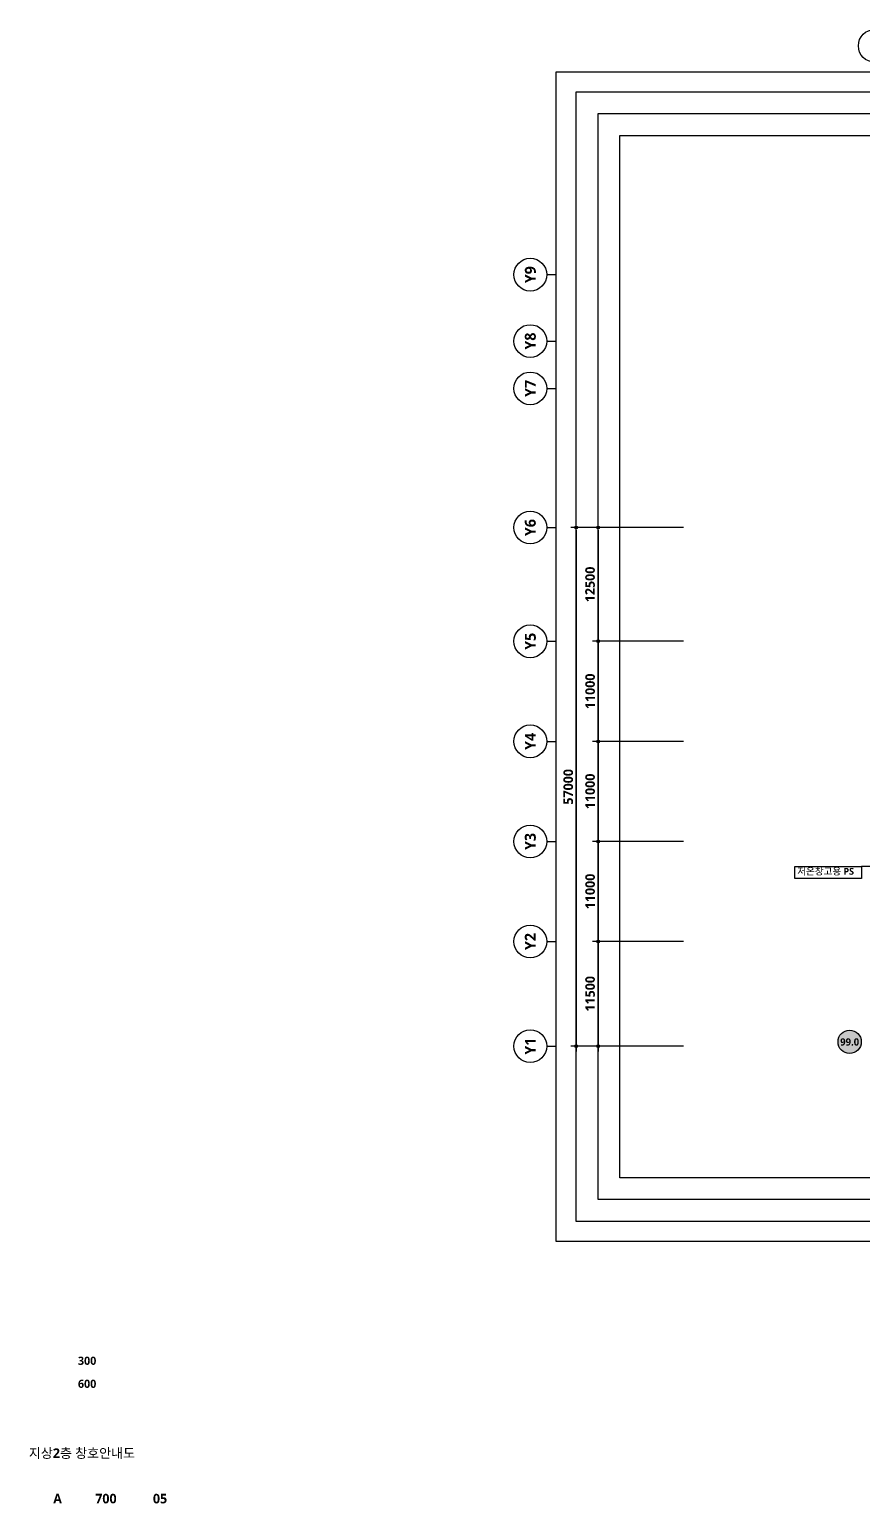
# Model space of a CAD drawing. Header units: millimetres. Extents: x 28132 to 190005487, y 7641 to 455456909.
# Drawn here: x 982902 to 1074436, y 7641 to 169666 of the extents above; entities that cross this region are included whole.
import ezdxf
from ezdxf.enums import TextEntityAlignment as Align

# ---------------------------------------------------------------- set-up
doc = ezdxf.new("R2010")
doc.units = ezdxf.units.MM
doc.header["$LTSCALE"] = 400
doc.header["$MEASUREMENT"] = 0
doc.header["$PDSIZE"] = -10
doc.layers.get('0').update_dxf_attribs({"linetype": 'CONTINUOUS'})
doc.layers.get('Defpoints').update_dxf_attribs({"color": 153, "linetype": 'CONTINUOUS'})
for name, color, linetype in [('A-ANNO-TEXT2', 7, 'CONTINUOUS'), ('SYM', 8, 'CONTINUOUS'), ('X-SEC-종$0$A-ST-AXIS-BUB', 7, 'CONTINUOUS'), ('도로레벨', 5, 'CONTINUOUS')]:
    doc.layers.add(name, color=color, linetype=linetype)
doc.layers.add('Defpoint', color=161, linetype='CONTINUOUS', plot=False)
doc.styles.add('송현플러스-돋움체', font='NanumGothicBold.ttf')
doc.dimstyles.new('SHP 600', dxfattribs={"dimscale": 300, "dimtxt": 3.5, "dimasz": 1, "dimexe": 2, "dimexo": 2, "dimgap": 1, "dimtad": 1, "dimdec": 0, "dimzin": 0, "dimdsep": 46, "dimtxsty": '송현플러스-돋움체', "dimblk": 'DIMDOT', "dimcen": 0.09, "dimclrt": 3, "dimadec": 0, "dimazin": 1, "dimtfac": 1, "dimtdec": 0, "dimtix": 1, "dimtmove": 2, "dimatfit": 0, "dimldrblk": 'DIMDOT', "dimfxl": 1, "dimtfillclr": 3, "dimtolj": 1, "dimtzin": 0, "dimarcsym": 0})

# ---------------------------------------------------------------- blocks, each defined once
blk = doc.blocks.new('X-SEC-종$0$A-ST-AXIS-BUB-1')
at = {"layer": 'X-SEC-종$0$A-ST-AXIS-BUB'}
blk.add_line((0, 350), (0, 0), dxfattribs=at)
blk.add_circle((0, 950), 600, dxfattribs=at)
blk = doc.blocks.new('DIMDOT')
at = {"color": 0}
blk.add_line((-2, 0), (2, 0), dxfattribs=at)
for radius in [0.5, 0.25]:
    blk.add_circle((0, 0), radius, dxfattribs=at)
blk = doc.blocks.new('*D134')
at = {"color": 0, "lineweight": -2}
for p, q in [((1054782, 114916), (1042382, 114916)), ((1042982, 114616), (1042982, 58216)), ((1054782, 57916), (1042382, 57916))]:
    blk.add_line(p, q, dxfattribs=at)
at = {"layer": 'Defpoints', "color": 0}
for p in [(1055382, 114916), (1042982, 57916), (1055382, 57916)]:
    blk.add_point(p, dxfattribs=at)
at = {"color": 0, "linetype": 'ByBlock', "lineweight": -2, "xscale": 300, "yscale": 300, "zscale": 300}
for p, rotation in [((1042982, 114916), 90), ((1042982, 57916), 270)]:
    blk.add_blockref('DIMDOT', p, dxfattribs=dict(at, rotation=rotation))
at = {"color": 3, "insert": (1042105, 86416), "char_height": 1050, "attachment_point": 5, "rotation": 90, "style": '송현플러스-돋움체'}
blk.add_mtext('\\A1;57000', dxfattribs=at)
blk = doc.blocks.new('*D135')
at = {"color": 0, "lineweight": -2}
for p, q in [((1054782, 69416), (1044782, 69416)), ((1045382, 69116), (1045382, 58216)), ((1054782, 57916), (1044782, 57916))]:
    blk.add_line(p, q, dxfattribs=at)
at = {"layer": 'Defpoints', "color": 0}
for p in [(1055382, 69416), (1045382, 57916), (1055382, 57916)]:
    blk.add_point(p, dxfattribs=at)
at = {"color": 0, "linetype": 'ByBlock', "lineweight": -2, "xscale": 300, "yscale": 300, "zscale": 300}
for p, rotation in [((1045382, 69416), 90), ((1045382, 57916), 270)]:
    blk.add_blockref('DIMDOT', p, dxfattribs=dict(at, rotation=rotation))
at = {"color": 3, "insert": (1044505, 63666), "char_height": 1050, "attachment_point": 5, "rotation": 90, "style": '송현플러스-돋움체'}
blk.add_mtext('\\A1;11500', dxfattribs=at)
blk = doc.blocks.new('*D136')
at = {"color": 0, "lineweight": -2}
for p, q in [((1054782, 80416), (1044782, 80416)), ((1045382, 80116), (1045382, 69716)), ((1054782, 69416), (1044782, 69416))]:
    blk.add_line(p, q, dxfattribs=at)
at = {"layer": 'Defpoints', "color": 0}
for p in [(1055382, 80416), (1045382, 69416), (1055382, 69416)]:
    blk.add_point(p, dxfattribs=at)
at = {"color": 0, "linetype": 'ByBlock', "lineweight": -2, "xscale": 300, "yscale": 300, "zscale": 300}
for p, rotation in [((1045382, 80416), 90), ((1045382, 69416), 270)]:
    blk.add_blockref('DIMDOT', p, dxfattribs=dict(at, rotation=rotation))
at = {"color": 3, "insert": (1044506, 74916), "char_height": 1050, "attachment_point": 5, "rotation": 90, "style": '송현플러스-돋움체'}
blk.add_mtext('\\A1;11000', dxfattribs=at)
blk = doc.blocks.new('*D137')
at = {"color": 0, "lineweight": -2}
for p, q in [((1054782, 91416), (1044782, 91416)), ((1045382, 91116), (1045382, 80716)), ((1054782, 80416), (1044782, 80416))]:
    blk.add_line(p, q, dxfattribs=at)
at = {"layer": 'Defpoints', "color": 0}
for p in [(1055382, 91416), (1045382, 80416), (1055382, 80416)]:
    blk.add_point(p, dxfattribs=at)
at = {"color": 0, "linetype": 'ByBlock', "lineweight": -2, "xscale": 300, "yscale": 300, "zscale": 300}
for p, rotation in [((1045382, 91416), 90), ((1045382, 80416), 270)]:
    blk.add_blockref('DIMDOT', p, dxfattribs=dict(at, rotation=rotation))
at = {"color": 3, "insert": (1044506, 85916), "char_height": 1050, "attachment_point": 5, "rotation": 90, "style": '송현플러스-돋움체'}
blk.add_mtext('\\A1;11000', dxfattribs=at)
blk = doc.blocks.new('*D138')
at = {"color": 0, "lineweight": -2}
for p, q in [((1054782, 102416), (1044782, 102416)), ((1045382, 102116), (1045382, 91716)), ((1054782, 91416), (1044782, 91416))]:
    blk.add_line(p, q, dxfattribs=at)
at = {"layer": 'Defpoints', "color": 0}
for p in [(1055382, 102416), (1045382, 91416), (1055382, 91416)]:
    blk.add_point(p, dxfattribs=at)
at = {"color": 0, "linetype": 'ByBlock', "lineweight": -2, "xscale": 300, "yscale": 300, "zscale": 300}
for p, rotation in [((1045382, 102416), 90), ((1045382, 91416), 270)]:
    blk.add_blockref('DIMDOT', p, dxfattribs=dict(at, rotation=rotation))
at = {"color": 3, "insert": (1044506, 96916), "char_height": 1050, "attachment_point": 5, "rotation": 90, "style": '송현플러스-돋움체'}
blk.add_mtext('\\A1;11000', dxfattribs=at)
blk = doc.blocks.new('*D139')
at = {"color": 0, "lineweight": -2}
for p, q in [((1054782, 114916), (1044782, 114916)), ((1045382, 114616), (1045382, 102716)), ((1054782, 102416), (1044782, 102416))]:
    blk.add_line(p, q, dxfattribs=at)
at = {"layer": 'Defpoints', "color": 0}
for p in [(1055382, 114916), (1045382, 102416), (1055382, 102416)]:
    blk.add_point(p, dxfattribs=at)
at = {"color": 0, "linetype": 'ByBlock', "lineweight": -2, "xscale": 300, "yscale": 300, "zscale": 300}
for p, rotation in [((1045382, 114916), 90), ((1045382, 102416), 270)]:
    blk.add_blockref('DIMDOT', p, dxfattribs=dict(at, rotation=rotation))
at = {"color": 3, "insert": (1044503, 108666), "char_height": 1050, "attachment_point": 5, "rotation": 90, "style": '송현플러스-돋움체'}
blk.add_mtext('\\A1;12500', dxfattribs=at)

msp = doc.modelspace()

# ---------------------------------------------------------------- hatches: boundary and pattern name
at = {"layer": '도로레벨', "linetype": 'Continuous', "true_color": 0xffffff}
h = msp.add_hatch(color=7, dxfattribs=at)
edge = h.paths.add_edge_path()
edge.add_arc((1073023.3, 58389.3), 1279.4, 0, 360)

# ---------------------------------------------------------------- linework, layer by layer
at = {"layer": 'Defpoint'}
for points in [[(1211981.8, 36444.9), (1040781.8, 36444.9), (1040781.8, 165016.3), (1211981.8, 165016.3)], [(1209781.8, 38644.9), (1042981.8, 38644.9), (1042981.8, 162816.3), (1209781.8, 162816.3)], [(1207381.8, 41044.9), (1045381.8, 41044.9), (1045381.8, 160416.3), (1207381.8, 160416.3)], [(1204981.8, 43444.9), (1047781.8, 43444.9), (1047781.8, 158016.3), (1204981.8, 158016.3)]]:
    msp.add_lwpolyline(points, close=True, dxfattribs=at)
at = {"layer": 'SYM'}
msp.add_lwpolyline([(1067017.3, 77673.6), (1074310.5, 77673.6), (1074310.5, 76338.6), (1067017.3, 76338.6)], close=True, dxfattribs=at)
msp.add_lwpolyline([(1092363.4, 77673.6), (1074310.5, 77673.6)], dxfattribs=at)
at = {"layer": '도로레벨', "color": 7, "linetype": 'Continuous'}
msp.add_circle((1073023.3, 58389.3), 1279.4, dxfattribs=at)

# ---------------------------------------------------------------- block references
at = {"layer": 'X-SEC-종$0$A-ST-AXIS-BUB', "xscale": 3, "yscale": 3, "zscale": 3}
msp.add_blockref('X-SEC-종$0$A-ST-AXIS-BUB-1', (1075781.8, 165016.3), dxfattribs=at)
at = {"layer": 'X-SEC-종$0$A-ST-AXIS-BUB', "xscale": 3, "yscale": 3, "zscale": 3, "rotation": 90}
for p in [(1040781.8, 142716.3), (1040781.8, 135416.3), (1040781.8, 130216.3), (1040781.8, 114916.3), (1040781.8, 102416.3), (1040781.8, 91416.3), (1040781.8, 80416.3), (1040781.8, 69416.3), (1040781.8, 57916.3)]:
    msp.add_blockref('X-SEC-종$0$A-ST-AXIS-BUB-1', p, dxfattribs=at)

# ---------------------------------------------------------------- texts
at = {"layer": 'A-ANNO-TEXT2', "style": '송현플러스-돋움체'}
msp.add_text('저온창고용 PS', height=750, dxfattribs=at).set_placement((1067262.6, 76753.8))
at = {"layer": 'A-ANNO-TEXT2', "color": 6, "style": '송현플러스-돋움체'}
msp.add_text('99.0', height=800, dxfattribs=at).set_placement((1073023.9, 58376.1), align=Align.MIDDLE_CENTER)
at = {"layer": 'A-ANNO-TEXT2', "style": '송현플러스-돋움체'}
for s, height, p in [('300', 900, (989235.5, 23333.4)), ('600', 900, (989235.5, 20800.2)), ('지상2층 창호안내도', 1050, (988670.3, 13191.8)), ('A', 1050, (985987.6, 8181.3)), ('700', 1050, (991300.8, 8181.3)), ('05', 1050, (997247.3, 8181.3))]:
    msp.add_text(s, height=height, dxfattribs=at).set_placement(p, align=Align.MIDDLE)
at = {"layer": 'X-SEC-종$0$A-ST-AXIS-BUB', "style": '송현플러스-돋움체'}
for s, p in [('Y9', (1037931.8, 142716.3)), ('Y8', (1037931.8, 135416.3)), ('Y7', (1037931.8, 130216.3)), ('Y6', (1037931.8, 114916.3)), ('Y5', (1037931.8, 102416.3)), ('Y4', (1037931.8, 91416.3)), ('Y3', (1037931.8, 80416.3)), ('Y2', (1037931.8, 69416.3)), ('Y1', (1037931.8, 57916.3))]:
    msp.add_text(s, height=1200, rotation=90, dxfattribs=at).set_placement(p, align=Align.MIDDLE_CENTER)

# ---------------------------------------------------------------- dimensions: what is measured, and where the dimension line sits
for base, p1, p2, picture, middle in [((1042981.8, 57916.3), (1055381.8, 114916.3), (1055381.8, 57916.3), '*D134', (1042104.6, 86416.3)), ((1045381.8, 102416.3), (1055381.8, 114916.3), (1055381.8, 102416.3), '*D139', (1044503.1, 108666.3)), ((1045381.8, 91416.3), (1055381.8, 102416.3), (1055381.8, 91416.3), '*D138', (1044506.1, 96916.3)), ((1045381.8, 80416.3), (1055381.8, 91416.3), (1055381.8, 80416.3), '*D137', (1044506.1, 85916.3)), ((1045381.8, 69416.3), (1055381.8, 80416.3), (1055381.8, 69416.3), '*D136', (1044506.1, 74916.3)), ((1045381.8, 57916.3), (1055381.8, 69416.3), (1055381.8, 57916.3), '*D135', (1044504.6, 63666.3))]:
    dim = msp.add_linear_dim(base=base, p1=p1, p2=p2, angle=90, dimstyle='SHP 600')
    dim.commit()
    dim.dimension.update_dxf_attribs({"geometry": picture, "text_midpoint": middle})

doc.saveas('drawing.dxf')
